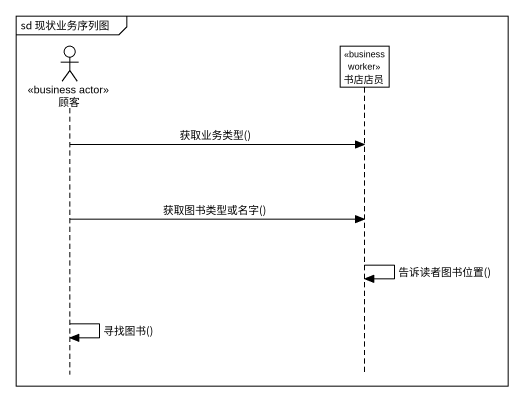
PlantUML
@startuml
mainframe sd 现状业务序列图
hide footbox
actor 顾客 <<business actor>>
participant 书店店员 <<business worker>>

顾客 -> 书店店员 : 获取业务类型()
顾客 -> 书店店员 : 获取图书类型或名字()
书店店员 -> 书店店员 : 告诉读者图书位置()
顾客 -> 顾客 : 寻找图书()
@enduml
